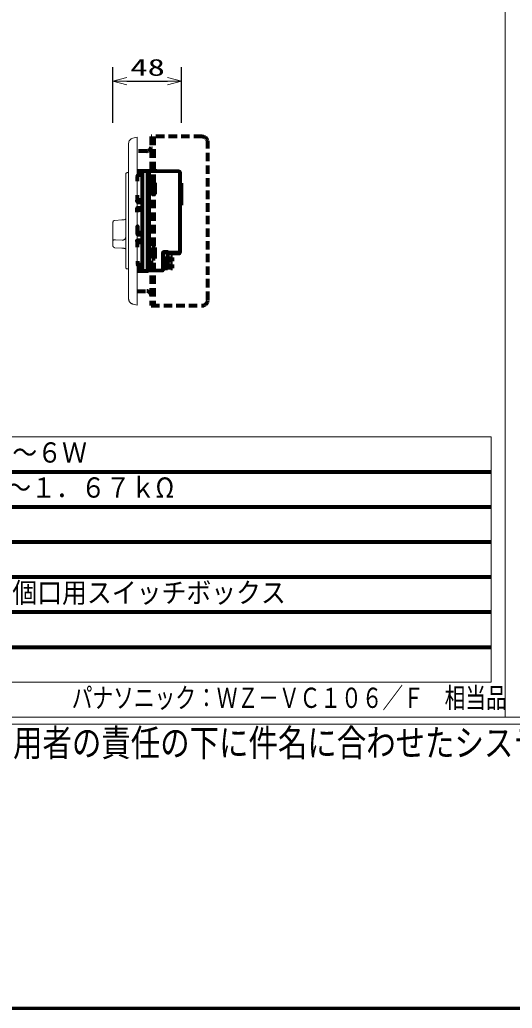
# Model space of a CAD drawing. Units: millimetres on the paper. Extents: x -1226 to 1226, y -319 to 241.
# Drawn here: x 498.9 to 569.2, y -318.5 to -177.5 of the extents above; entities that cross this region are included whole.
import ezdxf
from ezdxf.enums import TextEntityAlignment as Align

# ---------------------------------------------------------------- set-up
doc = ezdxf.new("R2010")
doc.units = ezdxf.units.MM
doc.linetypes.add('DASHED1', pattern=[1.8, 1.2, -0.6])
doc.linetypes.add('DOUBLE_CHAIN1', pattern=[8.8, 5, -1, 0.6, -0.6, 0.6, -1])
for name, color, linetype, lineweight in [('0-0_0', 7, 'DOUBLE_CHAIN1', 18), ('0-1_F-F_', 7, 'Continuous', 20), ('0-2_Defpoints', 2, 'Continuous', 80), ('0-3_WAKU-M', 3, 'Continuous', 30), ('0-4_(J)SP', 1, 'Continuous', 80), ('0-5_gaikei', 1, 'Continuous', 80), ('0-A_SYSTEM', 7, 'Continuous', 20)]:
    doc.layers.add(name, color=color, linetype=linetype, lineweight=lineweight)
doc.layers.add('0-6_moji1', color=1, linetype='Continuous')
doc.styles.add('ＭＳ ゴシック', font='')
doc.styles.get('ＭＳ ゴシック').set_extended_font_data('MS Gothic')

# ---------------------------------------------------------------- blocks, each defined once
blk = doc.blocks.new('_OPEN30')
at = {"layer": '0-1_F-F_'}
blk.add_line((0, 0), (-1, 0), dxfattribs=at)
blk.add_lwpolyline([(-1, 0.2679), (0, 0), (-1, -0.2679)], dxfattribs=at)

msp = doc.modelspace()

# ---------------------------------------------------------------- linework, layer by layer
at = {"layer": '0-0_0', "color": 134, "linetype": 'Continuous', "lineweight": 70}
msp.add_lwpolyline([(1226.19, 241.479), (426.19, 241.479), (426.19, -318.521), (1226.19, -318.521)], close=True, dxfattribs=at)
at = {"layer": '0-3_WAKU-M'}
for p, q in [((512.213, -192.234), (512.213, -184.26)), ((521.998, -192.234), (521.998, -184.26)), ((514.213, -186.26), (519.998, -186.26))]:
    msp.add_line(p, q, dxfattribs=at)
at = {"layer": '0-4_(J)SP', "color": 7, "lineweight": 20}
for p, q in [((515.059, -194.396), (515.667, -194.234)), ((515.667, -194.234), (515.667, -208.934)), ((514.467, -213.058), (514.467, -199.31)), ((514.263, -213.046), (514.264, -213.055)), ((514.467, -217.298), (514.467, -213.058))]:
    msp.add_line(p, q, dxfattribs=at)
at = {"layer": '0-4_(J)SP', "linetype": 'DASHED1'}
for p, q in [((517.667, -194.184), (517.667, -218.284)), ((524.967, -194.184), (517.667, -194.184)), ((518.067, -194.184), (518.067, -218.284)), ((525.767, -217.484), (525.767, -194.984)), ((517.067, -196.234), (515.667, -196.234)), ((515.667, -216.234), (517.067, -216.234)), ((517.667, -218.284), (524.967, -218.284))]:
    msp.add_line(p, q, dxfattribs=at)
at = {"layer": '0-4_(J)SP'}
for p, q in [((515.667, -199.634), (516.427, -199.634)), ((516.427, -213.384), (516.427, -199.084)), ((518.485, -199.084), (516.745, -199.084)), ((516.823, -199.063), (517.347, -199.054)), ((517.227, -213.31), (517.227, -199.084)), ((517.347, -199.054), (517.347, -213.314)), ((515.667, -200.534), (515.727, -200.534)), ((517.227, -200.784), (517.347, -200.784)), ((518.247, -200.784), (517.847, -200.784)), ((517.847, -200.784), (517.847, -202.384)), ((517.847, -200.865), (518.147, -200.884)), ((518.147, -200.884), (518.147, -202.284)), ((518.247, -202.384), (518.247, -200.784)), ((522.003, -200.82), (521.785, -200.82)), ((522.003, -203.934), (522.003, -200.82)), ((515.727, -202.534), (515.667, -202.534)), ((515.727, -203.234), (515.727, -202.534)), ((517.347, -202.384), (517.227, -202.384)), ((518.147, -202.284), (517.847, -202.303)), ((517.847, -202.384), (518.247, -202.384)), ((515.667, -203.534), (516.427, -203.534)), ((515.667, -204.334), (516.427, -204.334)), ((515.683, -203.362), (515.683, -203.235)), ((516.427, -203.234), (515.727, -203.234)), ((515.727, -203.244), (515.787, -203.244)), ((515.787, -203.244), (515.787, -203.234)), ((521.785, -203.934), (522.003, -203.934)), ((515.667, -204.934), (515.727, -204.934)), ((515.727, -204.634), (516.427, -204.634)), ((515.727, -204.934), (515.727, -204.634)), ((515.727, -204.934), (515.727, -204.634)), ((515.667, -206.934), (515.727, -206.934)), ((515.686, -206.934), (515.686, -207.955)), ((515.667, -208.134), (516.427, -208.134)), ((515.727, -207.834), (516.427, -207.834)), ((515.784, -208.124), (515.784, -208.134)), ((515.784, -208.124), (516.427, -208.124)), ((515.667, -208.934), (516.427, -208.934)), ((515.667, -209.934), (515.727, -209.934)), ((515.727, -209.224), (515.727, -209.124)), ((515.727, -209.234), (516.427, -209.234)), ((515.727, -209.934), (515.727, -209.234)), ((515.787, -209.234), (515.787, -209.124)), ((518.247, -209.984), (517.847, -209.984)), ((517.847, -209.984), (517.847, -211.584)), ((518.147, -210.084), (517.847, -210.065)), ((517.947, -211.496), (517.947, -210.071)), ((518.147, -211.484), (518.147, -210.084)), ((518.247, -211.584), (518.247, -209.984)), ((517.847, -211.502), (518.147, -211.484)), ((519.365, -210.751), (519.365, -212.991)), ((520.026, -210.704), (519.392, -210.704)), ((520.026, -210.704), (520.026, -210.897)), ((521.591, -210.854), (520.026, -210.895)), ((520.026, -210.895), (520.026, -212.994)), ((520.086, -210.893), (520.086, -210.672)), ((520.725, -211.444), (520.478, -211.444)), ((520.478, -211.444), (520.478, -211.559)), ((520.725, -211.964), (520.725, -211.444)), ((515.667, -211.934), (515.727, -211.934)), ((515.667, -212.834), (516.427, -212.834)), ((515.727, -211.934), (515.727, -212.434)), ((515.727, -212.434), (516.427, -212.434)), ((515.727, -212.444), (515.787, -212.444)), ((515.787, -212.444), (515.787, -212.434)), ((517.347, -211.894), (517.667, -211.894)), ((517.667, -212.914), (517.347, -212.914)), ((517.667, -211.894), (517.667, -212.914)), ((517.847, -211.584), (518.247, -211.584)), ((520.478, -211.559), (520.026, -211.559)), ((520.026, -211.849), (520.478, -211.849)), ((520.478, -212.549), (520.026, -212.549)), ((520.026, -212.839), (520.478, -212.839)), ((520.478, -211.849), (520.478, -211.964)), ((520.478, -211.964), (520.725, -211.964)), ((520.725, -212.434), (520.478, -212.434)), ((520.478, -212.434), (520.478, -212.549)), ((520.478, -212.839), (520.478, -212.954)), ((520.725, -212.954), (520.725, -212.434)), ((517.227, -213.384), (515.667, -213.384)), ((517.347, -213.314), (517.227, -213.312)), ((517.227, -213.312), (517.227, -213.384)), ((519.267, -213.28), (517.347, -213.314)), ((520.478, -212.954), (520.725, -212.954))]:
    msp.add_line(p, q, dxfattribs=at)
at = {"layer": '0-4_(J)SP', "color": 7, "lineweight": 20}
for points in [[(514.467, -199.31), (514.467, -195.169), (514.478, -195.036), (514.51, -194.909), (514.562, -194.79), (514.632, -194.682), (514.718, -194.587), (514.82, -194.506), (514.934, -194.442), (515.059, -194.396)], [(514.067, -212.855), (514.067, -199.513), (514.082, -199.435), (514.124, -199.372), (514.187, -199.329), (514.264, -199.313)], [(514.263, -199.323), (514.264, -199.313), (514.467, -199.31)], [(512.203, -209.659), (512.203, -206.496), (512.207, -206.434), (512.218, -206.373), (512.239, -206.313), (512.269, -206.257), (512.311, -206.208), (512.364, -206.168), (512.43, -206.138), (512.509, -206.122)], [(512.509, -206.122), (513.508, -206.072), (513.656, -206.061), (513.746, -206.051), (513.836, -206.036), (513.919, -206.015), (513.955, -206.003), (513.987, -205.989), (514.014, -205.974), (514.034, -205.956), (514.047, -205.937), (514.051, -205.916)], [(514.059, -208.458), (514.059, -208.491), (514.056, -208.522), (514.052, -208.551), (514.047, -208.58), (514.04, -208.607), (514.032, -208.634), (514.023, -208.659), (514.012, -208.683), (514.001, -208.706), (513.988, -208.727), (513.974, -208.748), (513.959, -208.767), (513.943, -208.786), (513.926, -208.803), (513.908, -208.819), (513.89, -208.835), (513.871, -208.849), (513.851, -208.862), (513.83, -208.874), (513.809, -208.885), (513.788, -208.895), (513.766, -208.904), (513.743, -208.912), (513.721, -208.918), (513.674, -208.929), (513.627, -208.936), (513.58, -208.94), (513.533, -208.939)], [(513.533, -208.939), (512.572, -208.889), (512.5, -208.889), (512.432, -208.897), (512.37, -208.912), (512.315, -208.933), (512.268, -208.959), (512.233, -208.988), (512.22, -209.003), (512.211, -209.019), (512.205, -209.035), (512.203, -209.052)], [(513.508, -210.084), (512.509, -210.034), (512.468, -210.027), (512.43, -210.017), (512.395, -210.004), (512.364, -209.988), (512.336, -209.969), (512.311, -209.947), (512.289, -209.924), (512.269, -209.898), (512.253, -209.871), (512.239, -209.843), (512.218, -209.783), (512.207, -209.721), (512.203, -209.659)], [(514.051, -210.24), (514.05, -210.229), (514.047, -210.219), (514.041, -210.209), (514.034, -210.199), (514.025, -210.19), (514.014, -210.182), (514.001, -210.174), (513.987, -210.166), (513.955, -210.152), (513.919, -210.14), (513.879, -210.129), (513.836, -210.12), (513.791, -210.112), (513.746, -210.105), (513.656, -210.094), (513.574, -210.087), (513.508, -210.084)], [(515.667, -208.934), (515.667, -218.234), (515.059, -218.071), (514.995, -218.051), (514.934, -218.026), (514.875, -217.996), (514.82, -217.962), (514.767, -217.923), (514.718, -217.881), (514.673, -217.835), (514.632, -217.786), (514.595, -217.733), (514.562, -217.677), (514.534, -217.619), (514.51, -217.559), (514.492, -217.496), (514.478, -217.432), (514.47, -217.366), (514.467, -217.298)], [(514.467, -213.058), (514.264, -213.055), (514.244, -213.054), (514.224, -213.05), (514.205, -213.045), (514.187, -213.039), (514.17, -213.03), (514.154, -213.02), (514.138, -213.008), (514.124, -212.996), (514.112, -212.981), (514.1, -212.966), (514.09, -212.95), (514.082, -212.932), (514.075, -212.914), (514.071, -212.895), (514.068, -212.875), (514.067, -212.855)]]:
    msp.add_lwpolyline(points, dxfattribs=at)
at = {"layer": '0-4_(J)SP'}
for points in [[(515.727, -200.534), (515.727, -199.924), (515.71, -199.925), (515.695, -199.929), (515.679, -199.936), (515.665, -199.945)], [(515.667, -199.082), (516.742, -199.082), (516.782, -199.068), (516.823, -199.063)], [(516.427, -199.7), (515.823, -199.71), (515.812, -199.713), (515.801, -199.718), (515.789, -199.726), (515.778, -199.736), (515.754, -199.762), (515.732, -199.794), (515.713, -199.829), (515.697, -199.865), (515.687, -199.899), (515.684, -199.915), (515.683, -199.93)], [(517.347, -199.054), (521.589, -199.128), (521.662, -199.146), (521.725, -199.189), (521.769, -199.251), (521.785, -199.329)], [(521.785, -199.329), (521.785, -210.654), (521.77, -210.731), (521.729, -210.794), (521.667, -210.837), (521.591, -210.854)], [(515.665, -203.223), (515.669, -203.226), (515.672, -203.228), (515.676, -203.23), (515.679, -203.232), (515.683, -203.234), (515.687, -203.236), (515.691, -203.237), (515.695, -203.239), (515.698, -203.24), (515.702, -203.241), (515.706, -203.242), (515.71, -203.243), (515.714, -203.243), (515.719, -203.244), (515.723, -203.244), (515.727, -203.244)], [(515.783, -203.531), (515.779, -203.531), (515.775, -203.53), (515.771, -203.529), (515.767, -203.527), (515.763, -203.524), (515.759, -203.521), (515.75, -203.514), (515.742, -203.505), (515.734, -203.495), (515.726, -203.483), (515.718, -203.471), (515.711, -203.457), (515.704, -203.444), (515.698, -203.43), (515.693, -203.415), (515.689, -203.401), (515.686, -203.387), (515.684, -203.374), (515.683, -203.362)], [(515.686, -204.934), (515.686, -204.412), (515.687, -204.396), (515.692, -204.381), (515.699, -204.368), (515.708, -204.356), (515.718, -204.346), (515.728, -204.338), (515.738, -204.333), (515.748, -204.331)], [(515.686, -206.934), (515.686, -207.955), (515.688, -207.986), (515.695, -208.016), (515.705, -208.045), (515.719, -208.07), (515.734, -208.092), (515.75, -208.109), (515.767, -208.12), (515.784, -208.124)], [(515.727, -207.834), (515.727, -206.934), (515.727, -207.834)], [(515.787, -209.124), (515.727, -209.124), (515.719, -209.124), (515.71, -209.125), (515.702, -209.127), (515.695, -209.129), (515.687, -209.132), (515.679, -209.136), (515.672, -209.14), (515.665, -209.145)], [(515.686, -209.133), (515.686, -209.012), (515.686, -209.005), (515.687, -208.997), (515.689, -208.99), (515.692, -208.983), (515.695, -208.976), (515.698, -208.97), (515.702, -208.964), (515.707, -208.958), (515.711, -208.953), (515.716, -208.948), (515.721, -208.944), (515.726, -208.941), (515.731, -208.938), (515.736, -208.936), (515.741, -208.935), (515.746, -208.934)], [(520.086, -210.672), (519.418, -210.683), (519.405, -210.687), (519.395, -210.693), (519.386, -210.701), (519.378, -210.71), (519.373, -210.721), (519.369, -210.731), (519.366, -210.742), (519.365, -210.751)], [(520.086, -210.713), (521.591, -210.674), (521.627, -210.67), (521.662, -210.659), (521.694, -210.64), (521.724, -210.615), (521.749, -210.584), (521.768, -210.549), (521.781, -210.509), (521.785, -210.467)], [(515.665, -212.423), (515.669, -212.426), (515.672, -212.428), (515.676, -212.43), (515.679, -212.432), (515.683, -212.434), (515.687, -212.436), (515.691, -212.437), (515.695, -212.439), (515.698, -212.44), (515.702, -212.441), (515.706, -212.442), (515.71, -212.442), (515.714, -212.443), (515.719, -212.443), (515.723, -212.444), (515.727, -212.444)], [(520.026, -212.994), (519.365, -212.994), (519.365, -213.18), (519.365, -213.19), (519.363, -213.2), (519.361, -213.209), (519.358, -213.218), (519.354, -213.227), (519.349, -213.235), (519.343, -213.243), (519.337, -213.25), (519.33, -213.256), (519.322, -213.262), (519.314, -213.267), (519.306, -213.271), (519.296, -213.275), (519.287, -213.277), (519.277, -213.279), (519.267, -213.28)]]:
    msp.add_lwpolyline(points, dxfattribs=at)
for centre in [(519.613, -211.751), (519.613, -212.677)]:
    msp.add_circle(centre, 0.212, dxfattribs=at)
at = {"layer": '0-4_(J)SP', "linetype": 'DASHED1'}
for centre, radius, start, end in [((524.967, -194.984), 0.8, 0, 90), ((517.067, -195.634), 0.6, 270, 0), ((517.067, -216.834), 0.6, 0, 90), ((524.967, -217.484), 0.8, 270, 0)]:
    msp.add_arc(centre, radius, start, end, dxfattribs=at)
at = {"layer": '0-5_gaikei', "color": 4, "lineweight": 9}
for p, q in [((441.19, -236.991), (566.19, -236.991)), ((566.19, -236.991), (566.19, -271.991)), ((441.19, -271.991), (566.19, -271.991))]:
    msp.add_line(p, q, dxfattribs=at)
at = {"layer": '0-5_gaikei'}
for p, q in [((441.19, -241.991), (566.19, -241.991)), ((441.19, -246.991), (566.19, -246.991)), ((441.19, -251.991), (566.19, -251.991)), ((441.19, -256.991), (566.19, -256.991)), ((441.19, -261.991), (566.19, -261.991)), ((441.19, -266.991), (566.19, -266.991))]:
    msp.add_line(p, q, dxfattribs=at)
at = {"layer": '0-A_SYSTEM'}
msp.add_line((568.19, 203.009), (568.19, -276.991), dxfattribs=at)
at = {"layer": '0-A_SYSTEM', "color": 4, "lineweight": 9}
msp.add_line((439.19, -276.991), (1213.19, -276.991), dxfattribs=at)
msp.add_lwpolyline([(1214.19, 204.009), (438.19, 204.009), (438.19, -277.991), (1214.19, -277.991)], dxfattribs=at)

# ---------------------------------------------------------------- block references
at = {"layer": '0-3_WAKU-M', "xscale": 2, "yscale": 2, "rotation": 180}
msp.add_blockref('_OPEN30', (512.213, -186.26), dxfattribs=at)
at = {"layer": '0-3_WAKU-M', "xscale": 2, "yscale": 2}
msp.add_blockref('_OPEN30', (521.998, -186.26), dxfattribs=at)

# ---------------------------------------------------------------- texts
at = {"layer": '0-2_Defpoints', "style": 'ＭＳ ゴシック', "width": 0.9}
for s, p in [('０．５Ｗ～６Ｗ', (483.69, -241.546)), ('２０ｋΩ～１．６７ｋΩ', (483.69, -246.546)), ('ＪＩＳ１個口用スイッチボックス', (483.69, -261.546))]:
    msp.add_text(s, height=2.889, dxfattribs=at).set_placement(p, align=Align.BOTTOM_LEFT)
at = {"layer": '0-3_WAKU-M', "style": 'ＭＳ ゴシック', "width": 1.5}
msp.add_text('48', height=2.405, dxfattribs=at).set_placement((514.725, -186.222), align=Align.BOTTOM_LEFT)
at = {"layer": '0-5_gaikei', "color": 6, "style": 'ＭＳ ゴシック', "width": 0.8}
msp.add_text('注意：本図は参考図です。ご利用者の責任の下に件名に合わせたシステム構築を行い必要な箇所を編集後、ご活用ください。', height=3.848, dxfattribs=at).set_placement((439.19, -283.731), align=Align.BOTTOM_LEFT)
at = {"layer": '0-6_moji1', "style": 'ＭＳ ゴシック', "width": 0.75}
msp.add_text('パナソニック：ＷＺ－ＶＣ１０６／Ｆ\u3000相当品', height=2.889, dxfattribs=at).set_placement((506.35, -276.546), align=Align.BOTTOM_LEFT)

doc.saveas('drawing.dxf')
